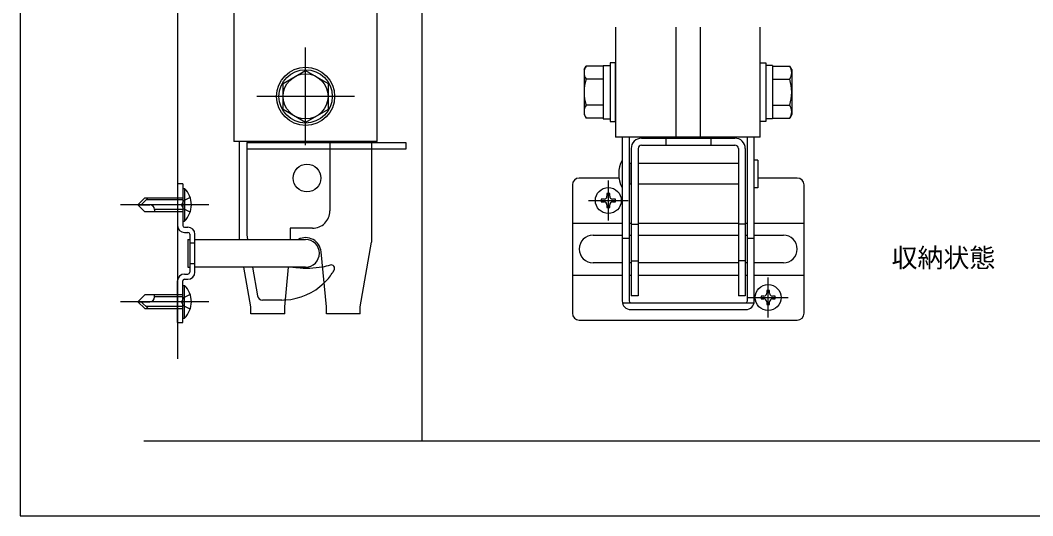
# Model space of a CAD drawing. Units: millimetres, scale not verified. Extents: x -8750 to 8750, y -12999 to 12940.
# Drawn here: x -8750 to -2896, y -12999 to -10138 of the extents above; entities that cross this region are included whole.
import ezdxf
from ezdxf.enums import TextEntityAlignment as Align

# ---------------------------------------------------------------- set-up
doc = ezdxf.new("R2010")
doc.units = ezdxf.units.MM
doc.header["$LTSCALE"] = 70
for name, color, linetype in [('0-2_USER1', 3, 'Continuous'), ('0-5_YKK_12', 2, 'Continuous'), ('0-6_YKK_13', 4, 'Continuous'), ('0-9_YKK_ZWAK', 7, 'Continuous')]:
    doc.layers.add(name, color=color, linetype=linetype)
doc.styles.add('ＭＳ ゴシック', font='')
doc.styles.get('ＭＳ ゴシック').set_extended_font_data('MS Gothic')

msp = doc.modelspace()

# ---------------------------------------------------------------- linework, layer by layer
at = {"layer": '0-5_YKK_12'}
for p, q in [((-6426.03, -12567.37), (-6426.03, -2457.36)), ((-7840.34, -6558.79), (-7840.34, -12093.72)), ((-5308.03, -10177.88), (-5308.03, -10813.49)), ((-4958.03, -10813.49), (-4958.03, -10177.88)), ((-4818.03, -10813.49), (-4818.03, -10177.88)), ((-4472.03, -10813.49), (-4472.03, -10177.88)), ((-4472.03, -10813.49), (-5308.03, -10813.49)), ((-6686.34, -10837.72), (-7514.34, -10837.72)), ((-8035.12, -12567.37), (-1892.42, -12567.37))]:
    msp.add_line(p, q, dxfattribs=at)
for points in [[(-7514.34, -9957.71), (-7514.34, -10007.69), (-7514.34, -10837.72)], [(-6686.34, -10837.72), (-6686.34, -10007.69), (-6686.34, -9957.71)]]:
    msp.add_lwpolyline(points, dxfattribs=at)
at = {"layer": '0-6_YKK_13'}
for p, q in [((-7100.36, -10859.83), (-7100.36, -10295.6)), ((-5490.03, -10423.49), (-5478.42, -10403.38)), ((-5380.03, -10403.38), (-5478.42, -10403.38)), ((-5380.03, -10399.49), (-5380.03, -10707.49)), ((-5380.03, -10399.49), (-5340.03, -10399.49)), ((-5380.03, -10403.38), (-5380.03, -10703.6)), ((-4400.03, -10399.49), (-4440.03, -10399.49)), ((-4400.03, -10399.49), (-4400.03, -10707.49)), ((-4400.03, -10403.38), (-4301.64, -10403.38)), ((-4400.03, -10403.38), (-4400.03, -10703.6)), ((-4290.03, -10423.49), (-4301.64, -10403.38)), ((-7230.36, -10502.66), (-7100.36, -10427.6)), ((-5490.03, -10423.49), (-5490.03, -10683.49)), ((-4290.03, -10423.49), (-4290.03, -10683.49)), ((-7230.36, -10652.77), (-7230.36, -10502.66)), ((-5380.03, -10478.44), (-5478.42, -10478.44)), ((-4400.03, -10478.44), (-4301.64, -10478.44)), ((-6818.24, -10577.72), (-7382.47, -10577.72)), ((-5380.03, -10628.55), (-5478.42, -10628.55)), ((-4400.03, -10628.55), (-4301.64, -10628.55)), ((-5490.03, -10683.49), (-5478.42, -10703.6)), ((-5380.03, -10703.6), (-5478.42, -10703.6)), ((-5380.03, -10707.49), (-5340.03, -10707.49)), ((-4400.03, -10707.49), (-4440.03, -10707.49)), ((-4400.03, -10703.6), (-4301.64, -10703.6)), ((-4290.03, -10683.49), (-4301.64, -10703.6)), ((-5270.03, -10813.49), (-5270.03, -11759.49)), ((-5230.03, -10813.49), (-5230.03, -11759.49)), ((-5158.04, -10819.46), (-4618.04, -10819.44)), ((-5018.03, -10819.46), (-5018.03, -10859.46)), ((-4758.03, -10819.45), (-4758.03, -10859.45)), ((-4546.03, -11759.49), (-4546.03, -10813.49)), ((-4506.03, -11759.49), (-4506.03, -10813.49)), ((-7482.38, -11403.71), (-7482.38, -10837.71)), ((-7440.38, -10843.63), (-6718.36, -10843.63)), ((-6718.36, -10883.63), (-7440.38, -10883.63)), ((-6960.38, -10843.63), (-6960.38, -11239.63)), ((-6718.38, -10837.71), (-6718.38, -11329.75)), ((-6718.36, -10843.63), (-6520.38, -10843.63)), ((-5218.03, -10879.46), (-5218.03, -11729.45)), ((-5178.03, -10879.46), (-5178.03, -11729.45)), ((-5158.03, -10859.46), (-4618.03, -10859.44)), ((-4598.03, -10879.44), (-4598.03, -11729.45)), ((-4558.03, -10879.44), (-4558.03, -11729.45)), ((-4486.03, -10945.49), (-4506.03, -10945.49)), ((-4486.03, -10945.49), (-4486.03, -11105.49)), ((-5218.03, -10965.49), (-5226.03, -10965.49)), ((-4598.03, -10965.49), (-5178.03, -10965.49)), ((-5286.6, -11049.49), (-5518.03, -11049.49)), ((-4258.03, -11049.49), (-4486.03, -11049.49)), ((-7840.38, -11083.71), (-7840.38, -11323.71)), ((-7810.38, -11083.71), (-7840.38, -11083.71)), ((-7810.38, -11083.71), (-7810.38, -11323.71)), ((-7810.38, -11109.71), (-7810.38, -11297.71)), ((-7810.38, -11109.71), (-7800.16, -11109.71)), ((-7800.16, -11109.71), (-7800.16, -11297.71)), ((-5558.03, -11089.49), (-5558.03, -11829.49)), ((-5350.03, -11294.49), (-5350.03, -11064.49)), ((-4598.03, -11085.49), (-5178.03, -11085.49)), ((-4486.03, -11105.49), (-4506.03, -11105.49)), ((-4218.03, -11829.49), (-4218.03, -11089.49)), ((-8030.38, -11163.71), (-8070.38, -11203.71)), ((-8010.38, -11163.71), (-8050.38, -11203.71)), ((-8030.38, -11163.71), (-7810.38, -11163.71)), ((-7810.38, -11175.71), (-8022.38, -11175.71)), ((-5465.03, -11179.49), (-5235.03, -11179.49)), ((-5374.63, -11171.29), (-5391.03, -11171.29)), ((-7660.38, -11203.71), (-8170.38, -11203.71)), ((-8030.38, -11243.71), (-8070.38, -11203.71)), ((-8070.38, -11203.71), (-8001.05, -11203.71)), ((-7974.38, -11230.38), (-7974.38, -11243.71)), ((-7810.38, -11231.71), (-7974.38, -11231.71)), ((-5325.43, -11187.69), (-5309.03, -11187.69)), ((-7810.38, -11297.71), (-7800.16, -11297.71)), ((-7800.38, -11333.71), (-7780.38, -11333.71)), ((-6718.38, -11329.75), (-6718.38, -11419.41)), ((-5558.03, -11309.49), (-5270.03, -11309.49)), ((-5230.03, -11309.49), (-5218.03, -11309.49)), ((-5218.03, -11315.38), (-5178.03, -11315.39)), ((-5178.03, -11309.49), (-4598.03, -11309.49)), ((-4558.03, -11315.38), (-4598.03, -11315.39)), ((-4558.03, -11309.49), (-4546.03, -11309.49)), ((-4506.03, -11309.49), (-4218.03, -11309.49)), ((-7800.38, -11363.71), (-7780.38, -11363.71)), ((-7780.38, -11403.71), (-7780.38, -11563.71)), ((-7780.38, -11403.71), (-7770.38, -11403.71)), ((-7770.38, -11373.71), (-7770.38, -11593.71)), ((-7740.38, -11593.71), (-7740.38, -11373.71)), ((-7740.38, -11403.71), (-7100.38, -11403.71)), ((-5438.03, -11379.49), (-5270.03, -11379.49)), ((-5230.03, -11399.48), (-5270.03, -11399.48)), ((-5230.03, -11379.49), (-5218.03, -11379.49)), ((-5178.03, -11379.49), (-4598.03, -11379.49)), ((-4558.03, -11379.49), (-4546.03, -11379.49)), ((-4506.03, -11399.48), (-4546.03, -11399.48)), ((-4506.03, -11379.49), (-4338.03, -11379.49)), ((-7770.38, -11423.71), (-7740.38, -11423.71)), ((-6784.38, -11793.71), (-6718.38, -11419.41)), ((-6980.38, -11793.71), (-7010.79, -11475.16)), ((-5218.03, -11526.93), (-5178.03, -11526.93)), ((-4558.03, -11526.93), (-4598.03, -11526.93)), ((-7780.38, -11563.71), (-7770.38, -11563.71)), ((-7770.38, -11543.71), (-7740.38, -11543.71)), ((-7100.38, -11563.71), (-7740.38, -11563.71)), ((-7416.38, -11793.71), (-7456.93, -11563.71)), ((-7407.58, -11563.71), (-7378.45, -11728.93)), ((-7220.38, -11793.71), (-7198.42, -11563.71)), ((-5270.03, -11539.49), (-5438.03, -11539.49)), ((-5218.03, -11539.49), (-5230.03, -11539.49)), ((-4598.03, -11539.49), (-5178.03, -11539.49)), ((-4546.03, -11539.49), (-4558.03, -11539.49)), ((-4338.03, -11539.49), (-4506.03, -11539.49)), ((-7840.38, -11883.71), (-7840.38, -11643.71)), ((-7810.38, -11883.71), (-7810.38, -11643.71)), ((-7800.38, -11603.71), (-7780.38, -11603.71)), ((-7800.38, -11633.71), (-7780.38, -11633.71)), ((-5558.03, -11609.49), (-5270.03, -11609.49)), ((-5230.03, -11609.49), (-5218.03, -11609.49)), ((-5178.03, -11609.49), (-4598.03, -11609.49)), ((-4558.03, -11609.49), (-4546.03, -11609.49)), ((-4506.03, -11609.49), (-4218.03, -11609.49)), ((-4426.03, -11854.49), (-4426.03, -11624.49)), ((-7810.38, -11857.71), (-7810.38, -11669.71)), ((-7810.38, -11669.71), (-7800.16, -11669.71)), ((-7800.16, -11857.71), (-7800.16, -11669.71)), ((-7660.38, -11763.71), (-8170.38, -11763.71)), ((-8030.38, -11723.71), (-8070.38, -11763.71)), ((-8030.38, -11803.71), (-8070.38, -11763.71)), ((-8070.38, -11763.71), (-8001.05, -11763.71)), ((-8010.38, -11803.71), (-8050.38, -11763.71)), ((-7974.38, -11737.05), (-7974.38, -11723.71)), ((-7810.38, -11735.71), (-7974.38, -11735.71)), ((-7236.74, -11753.72), (-7348.9, -11753.72)), ((-5178.03, -11729.48), (-5218.03, -11729.48)), ((-4558.03, -11729.48), (-4598.03, -11729.48)), ((-4541.03, -11739.49), (-4311.03, -11739.49)), ((-4450.63, -11731.29), (-4467.03, -11731.29)), ((-4401.43, -11747.69), (-4385.03, -11747.69)), ((-8030.38, -11803.71), (-7810.38, -11803.71)), ((-7810.38, -11791.71), (-8022.38, -11791.71)), ((-7416.38, -11833.71), (-7416.38, -11793.71)), ((-7220.38, -11833.72), (-7220.38, -11793.71)), ((-6980.38, -11833.72), (-6980.38, -11793.71)), ((-6784.38, -11833.71), (-6784.38, -11793.71)), ((-5269.02, -11769.49), (-4507.04, -11769.49)), ((-5220.03, -11809.49), (-4556.03, -11809.49)), ((-7810.38, -11857.71), (-7800.16, -11857.71)), ((-7220.38, -11833.71), (-7416.38, -11833.71)), ((-6784.38, -11833.71), (-6980.38, -11833.71)), ((-5518.03, -11869.49), (-4258.03, -11869.49)), ((-7840.38, -11883.71), (-7810.38, -11883.71))]:
    msp.add_line(p, q, dxfattribs=at)
for points in [[(-5308.03, -10723.49), (-5308.03, -10383.49), (-5340.03, -10383.49), (-5340.03, -10723.49)], [(-4472.03, -10723.49), (-4472.03, -10383.49), (-4440.03, -10383.49), (-4440.03, -10723.49)]]:
    msp.add_lwpolyline(points, close=True, dxfattribs=at)
for points in [[(-7100.36, -10427.6), (-6970.36, -10502.66), (-6970.36, -10652.77), (-7100.36, -10727.83), (-7230.36, -10652.77)], [(-7440.38, -10843.63), (-7440.38, -11377.71), (-7435.79, -11403.71)], [(-6520.38, -10843.63), (-6520.38, -10883.63), (-6718.36, -10883.63)], [(-5218.03, -11085.49), (-5226.03, -11085.49), (-5226.03, -10965.49)], [(-7810.38, -11163.71), (-7810.38, -11243.71), (-8030.38, -11243.71)], [(-7767.3, -11161.71), (-7806.25, -11180.71), (-7818.48, -11203.71)], [(-5391.03, -11171.29), (-5391.03, -11187.69), (-5374.63, -11187.69)], [(-5341.83, -11154.89), (-5341.83, -11138.49), (-5358.23, -11138.49), (-5358.23, -11154.89)], [(-5309.03, -11187.69), (-5309.03, -11171.29), (-5325.43, -11171.29)], [(-7767.3, -11245.71), (-7806.25, -11226.71), (-7818.48, -11203.71)], [(-5358.23, -11204.09), (-5358.23, -11220.49), (-5341.83, -11220.49), (-5341.83, -11204.09)], [(-7060.38, -11339.63), (-7190.38, -11339.63), (-7190.38, -11403.71)], [(-4417.83, -11714.89), (-4417.83, -11698.49), (-4434.23, -11698.49), (-4434.23, -11714.89)], [(-7810.38, -11803.71), (-7810.38, -11723.71), (-8030.38, -11723.71)], [(-7767.3, -11721.71), (-7806.25, -11740.71), (-7818.48, -11763.71)], [(-7767.3, -11805.71), (-7806.25, -11786.71), (-7818.48, -11763.71)], [(-4467.03, -11731.29), (-4467.03, -11747.69), (-4450.63, -11747.69)], [(-4434.23, -11764.09), (-4434.23, -11780.49), (-4417.83, -11780.49), (-4417.83, -11764.09)], [(-4385.03, -11747.69), (-4385.03, -11731.29), (-4401.43, -11731.29)]]:
    msp.add_lwpolyline(points, dxfattribs=at)
for centre, radius in [((-7100.36, -10577.72), 168), ((-7100.36, -10577.72), 154), ((-7100.36, -10577.72), 130), ((-7092.38, -11049.71), 80), ((-5350.03, -11179.49), 75), ((-4426.03, -11739.49), 75)]:
    msp.add_circle(centre, radius, dxfattribs=at)
for centre, radius, start, end in [((-5423.58, -10440.91), 66.45, 145.61575, 214.38425), ((-4356.48, -10440.91), 66.45, 325.61575, 34.38425), ((-5241.64, -10553.49), 248.39, 162.41205, 197.58795), ((-4538.42, -10553.49), 248.39, 342.41205, 17.58795), ((-5423.58, -10666.07), 66.45, 145.61575, 214.38425), ((-4356.48, -10666.07), 66.45, 325.61575, 34.38425), ((-5158.03, -10879.46), 60, 90.00249, 180), ((-4618.03, -10879.44), 60, 0, 90.00249), ((-5158.03, -10879.46), 20, 90.00249, 180), ((-4618.03, -10879.44), 20, 0, 90.00249), ((-5120.03, -11025.49), 170, 151.92751, 208.07249), ((-5518.03, -11089.49), 40, 90, 180), ((-4258.03, -11089.49), 40, 0, 90), ((-7891.34, -11203.71), 130.96, 314.12696, 45.87304), ((-5374.63, -11154.89), 16.4, 270, 0), ((-5325.43, -11154.89), 16.4, 180, 270), ((-8001.05, -11230.38), 26.67, 0, 90), ((-5374.63, -11204.09), 16.4, 0, 90), ((-5325.43, -11204.09), 16.4, 90, 180), ((-7060.38, -11239.63), 100, 270, 0.00078), ((-7800.38, -11323.71), 40, 180, 270), ((-7800.38, -11323.71), 10, 180, 270), ((-7780.38, -11373.71), 40, 0, 90), ((-7780.38, -11373.71), 10, 0, 90), ((-7100.38, -11483.71), 90, 5.45262, 117.26604), ((-7100.38, -11483.71), 80, 270, 90), ((-5438.03, -11459.49), 80, 90, 270), ((-4338.03, -11459.49), 80, 270, 90), ((-7092.38, -11049.63), 520.01, 261.02549, 263.57529), ((-7092.38, -11049.63), 520.01, 263.57529, 279.9514), ((-7092.38, -11049.63), 520.01, 279.9514, 285.24355), ((-6952.38, -11571.17), 20, 329.50758, 105.02601), ((-7236.74, -11403.72), 350, 326.01049, 329.50758), ((-7800.38, -11643.71), 40, 90, 180), ((-7800.38, -11643.71), 10, 90, 180), ((-7780.38, -11593.71), 40, 270, 0), ((-7780.38, -11593.71), 10, 270, 0), ((-7236.74, -11403.72), 350, 314.00715, 326.01049), ((-7891.34, -11763.71), 130.96, 314.12696, 45.87304), ((-7236.74, -11403.72), 350, 273.30568, 314.00715), ((-8001.05, -11737.05), 26.67, 270, 0), ((-7348.9, -11723.72), 30, 190, 270), ((-7236.74, -11403.72), 350, 269.99752, 273.30568), ((-5220.03, -11759.49), 50, 180, 270), ((-5220.03, -11759.49), 10, 180, 270), ((-4556.03, -11759.49), 10, 270, 0), ((-4556.03, -11759.49), 50, 270, 0), ((-4450.63, -11714.89), 16.4, 270, 0), ((-4450.63, -11764.09), 16.4, 0, 90), ((-4401.43, -11714.89), 16.4, 180, 270), ((-4401.43, -11764.09), 16.4, 90, 180), ((-5518.03, -11829.49), 40, 180, 270), ((-4258.03, -11829.49), 40, 270, 0)]:
    msp.add_arc(centre, radius, start, end, dxfattribs=at)
at = {"layer": '0-9_YKK_ZWAK'}
msp.add_line((-8750, 12500.6), (-8750, -12999.4), dxfattribs=at)
msp.add_lwpolyline([(-8750, -12999.4), (8750, -12999.4), (8750, 12500.6)], dxfattribs=at)

# ---------------------------------------------------------------- texts
at = {"layer": '0-2_USER1', "style": 'ＭＳ ゴシック'}
msp.add_text('収納状態', height=110, dxfattribs=at).set_placement((-3712.71, -11598.12), align=Align.BOTTOM_LEFT)

doc.saveas('drawing.dxf')
